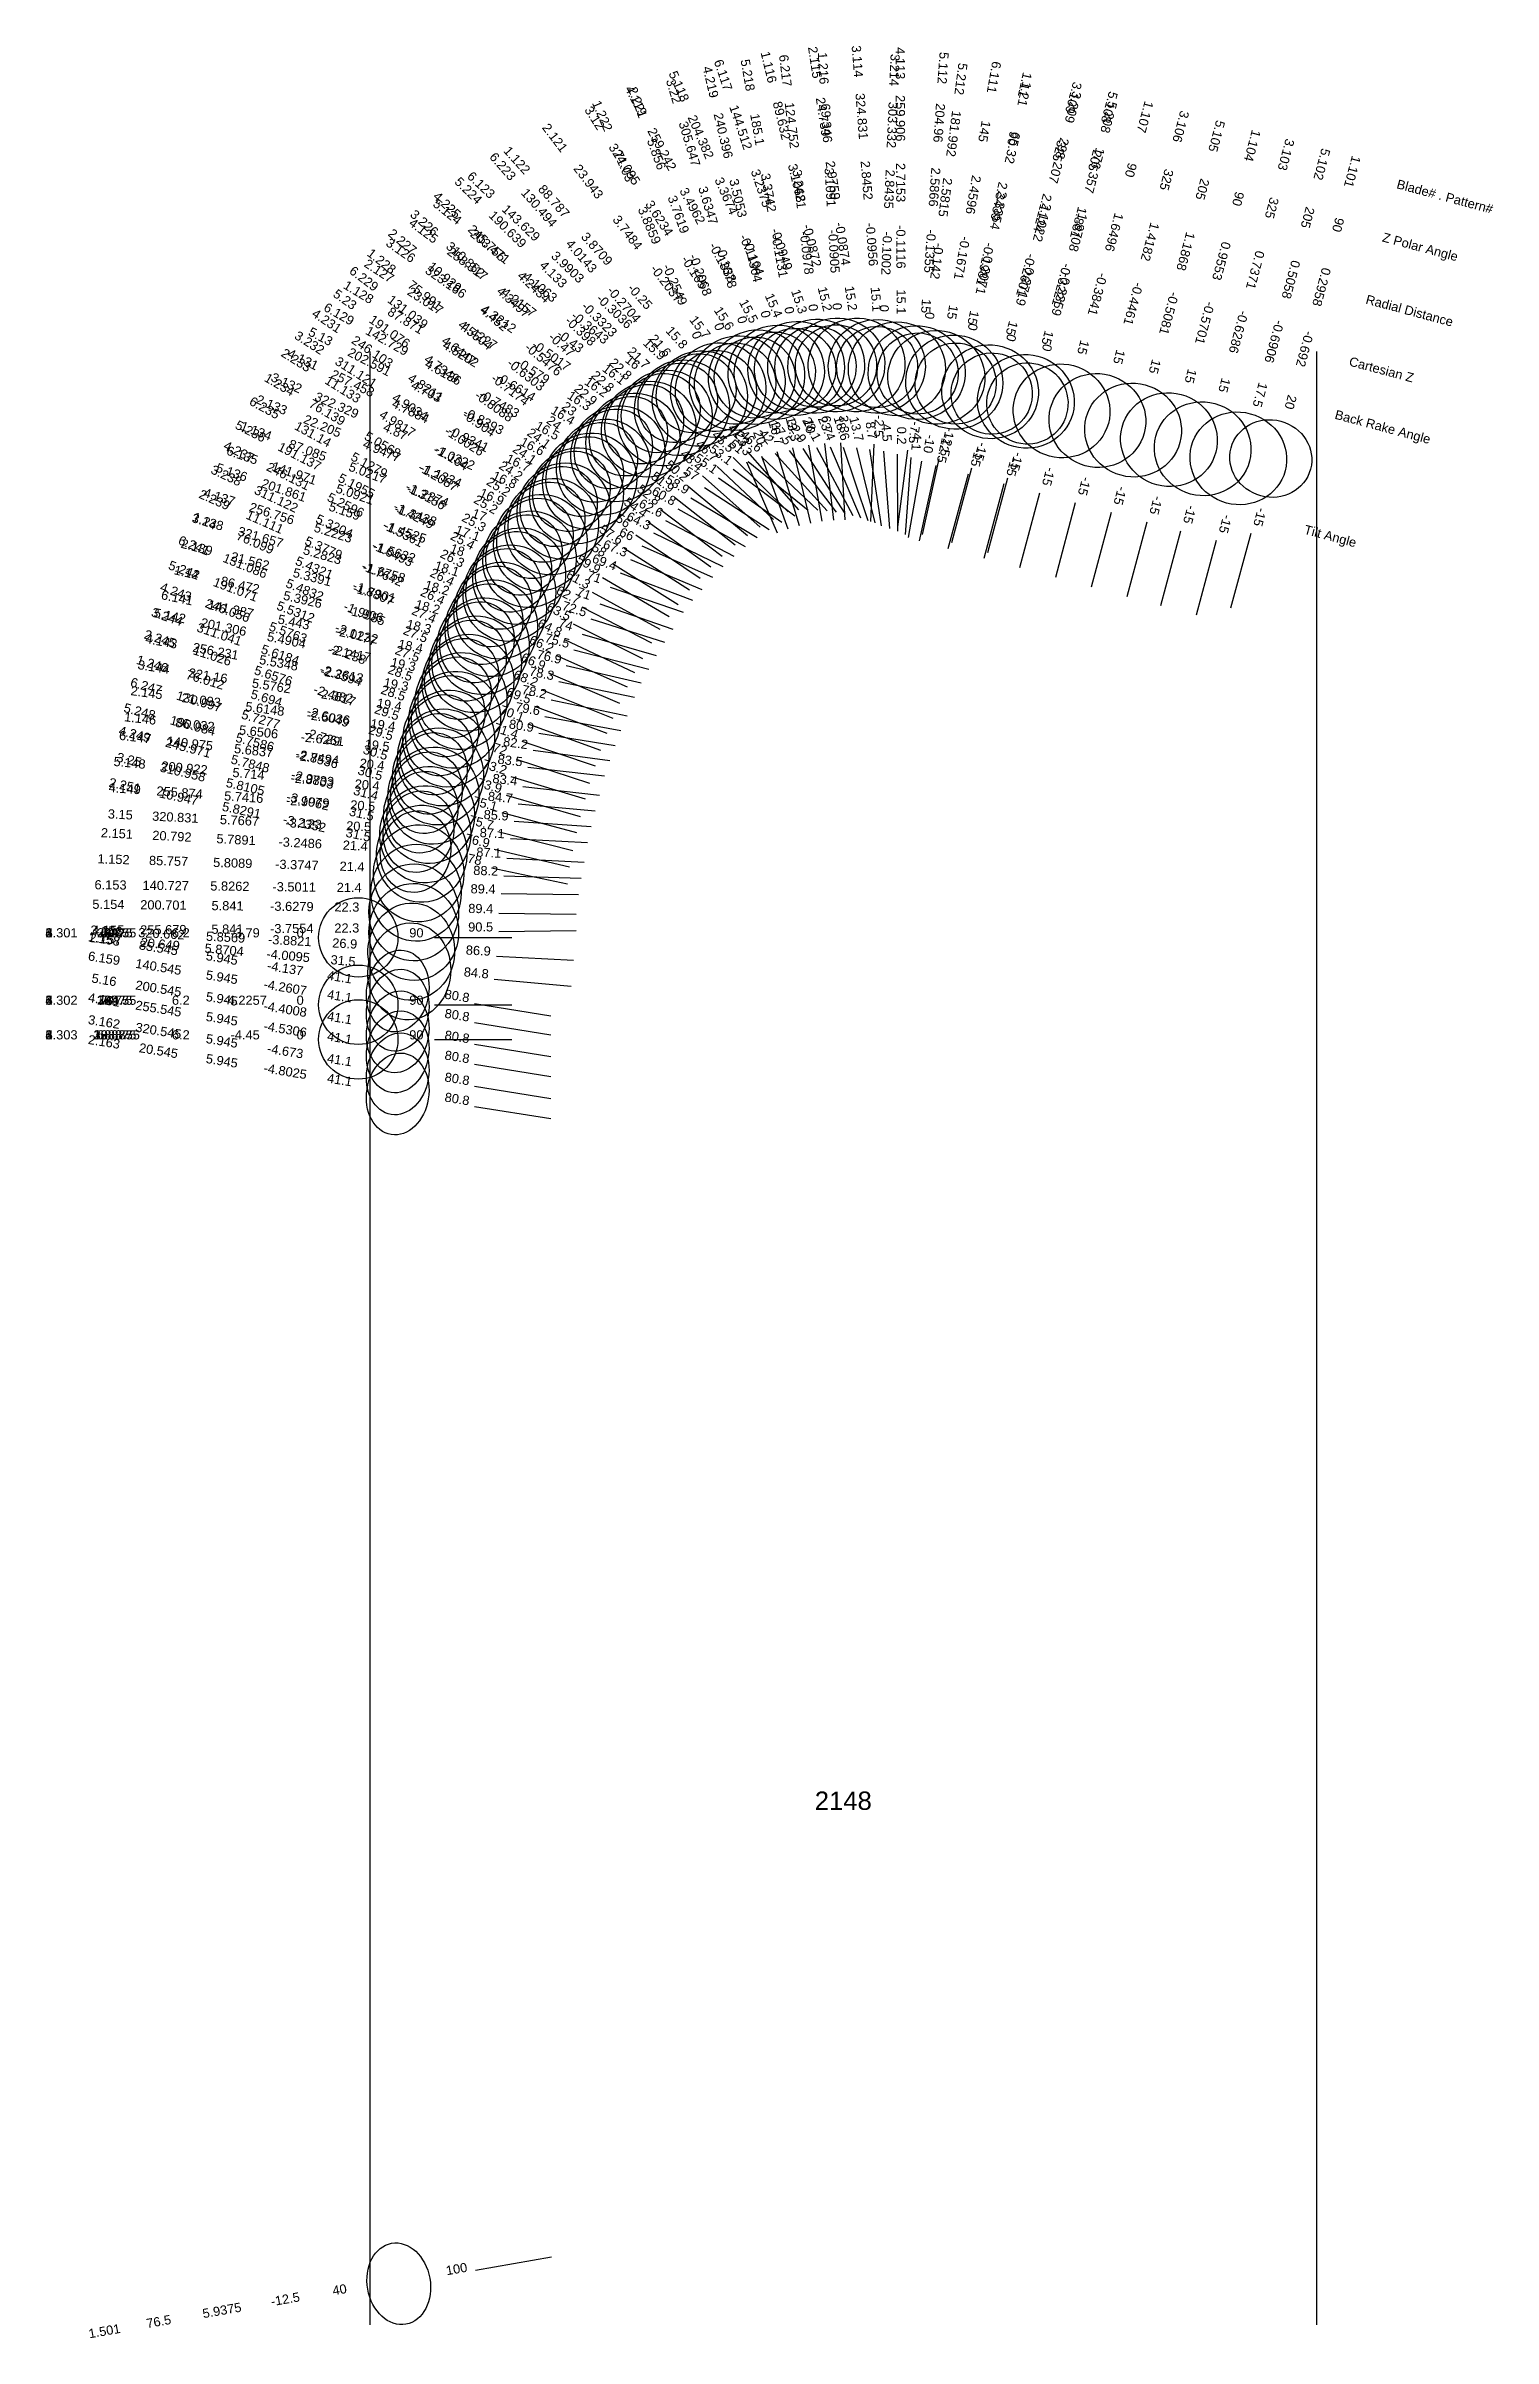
# Model space of a CAD drawing. Header units: inches. Extents: x 27.8 to 37.1, y 5.1 to 20.
import ezdxf
from ezdxf.enums import TextEntityAlignment as Align

# ---------------------------------------------------------------- set-up
doc = ezdxf.new("R2010")
doc.units = ezdxf.units.IN
doc.header["$MEASUREMENT"] = 0
for name, color, linetype, true_color in [('Blade_1', 30, 'Continuous', 0xff7f00), ('Blade_2', 7, 'Continuous', 0xcccc00), ('Blade_3', 7, 'Continuous', 0x00cc00), ('Blade_4', 7, 'Continuous', 0x00cccc), ('Blade_5', 7, 'Continuous', 0x0066cc), ('Blade_6', 190, 'Continuous', 0x7f00ff)]:
    doc.layers.add(name, color=color, linetype=linetype, true_color=true_color)
doc.styles.get("Standard").update_dxf_attribs({"font": 'arial.ttf'})

msp = doc.modelspace()

# ---------------------------------------------------------------- linework, layer by layer
for p, q in [((29.875, 18), (29.875, 5.234)), ((36, 18), (36, 5.234))]:
    msp.add_line(p, q)
at = {"layer": 'Blade_1'}
for p, q in [((32.92, 17.41), (32.949, 16.911)), ((33.023, 17.377), (33.141, 16.891)), ((32.312, 17.286), (32.51, 16.827)), ((32.498, 17.34), (32.833, 16.969)), ((33.537, 17.263), (33.429, 16.775)), ((33.556, 17.305), (33.448, 16.817)), ((31.846, 17.059), (32.239, 16.75)), ((31.952, 17.054), (32.38, 16.796)), ((34.208, 17.083), (34.078, 16.6)), ((34.902, 16.897), (34.773, 16.414)), ((35.574, 16.822), (35.444, 16.339)), ((31.379, 16.538), (31.811, 16.287)), ((31.494, 16.568), (31.962, 16.392)), ((31.031, 15.921), (31.491, 15.725)), ((31.145, 15.969), (31.631, 15.856)), ((30.897, 15.312), (31.394, 15.255)), ((30.788, 15.25), (31.267, 15.106)), ((30.742, 14.608), (31.242, 14.593)), ((30.294, 14.21), (30.794, 14.21)), ((30.294, 13.774), (30.794, 13.774)), ((30.552, 13.783), (31.046, 13.703)), ((30.294, 13.55), (30.794, 13.55)), ((30.558, 5.587), (31.051, 5.674))]:
    msp.add_line(p, q, dxfattribs=at)
for centre, major_axis, ratio in [((32.893, 17.913), (0.305, 0.074), 0.964854), ((32.891, 17.91), (0.262, 0.015), 1), ((33.656, 17.802), (0.307, -0.068), 0.965926), ((32.129, 17.75), (0.233, 0.21), 0.962235), ((32.114, 17.745), (0.241, 0.104), 1), ((33.665, 17.793), (0.256, -0.057), 1), ((34.35, 17.616), (0.303, -0.081), 0.965926), ((31.48, 17.339), (0.162, 0.269), 0.959163), ((31.45, 17.37), (0.164, 0.209), 0.920692), ((35.045, 17.43), (0.303, -0.081), 0.965926), ((35.704, 17.308), (0.257, -0.069), 0.939693), ((30.978, 16.763), (0.111, 0.294), 0.956332), ((30.943, 16.791), (0.134, 0.23), 0.904472), ((30.607, 16.094), (0.071, 0.306), 0.94939), ((30.568, 16.119), (0.105, 0.245), 0.887694), ((30.349, 15.374), (0.035, 0.312), 0.94277), ((30.306, 15.395), (0.077, 0.255), 0.870451), ((30.191, 14.625), (0.01, 0.314), 0.931042), ((29.8, 14.21), (0, 0.257), 1), ((30.055, 13.863), (0.042, 0.263), 0.753621), ((29.8, 13.774), (0, 0.257), 1), ((29.8, 13.55), (0, 0.257), 1), ((30.062, 5.5), (-0.046, 0.262), 0.766044)]:
    msp.add_ellipse(centre, major_axis=major_axis, ratio=ratio, dxfattribs=at)
at = {"layer": 'Blade_2'}
for p, q in [((32.587, 17.359), (32.891, 16.962)), ((33.107, 17.367), (33.183, 16.873)), ((32.409, 17.323), (32.58, 16.853)), ((31.935, 17.13), (32.318, 16.81)), ((32.04, 17.121), (32.459, 16.849)), ((31.445, 16.629), (31.869, 16.364)), ((31.561, 16.654), (32.023, 16.461)), ((31.083, 16.033), (31.54, 15.831)), ((31.195, 16.071), (31.679, 15.946)), ((30.821, 15.363), (31.297, 15.208)), ((30.932, 15.422), (31.427, 15.354)), ((30.762, 14.723), (31.261, 14.697)), ((30.663, 14.661), (31.153, 14.557)), ((30.294, 14.21), (30.794, 14.21)), ((30.679, 13.94), (31.177, 13.895)), ((30.294, 13.774), (30.794, 13.774)), ((30.294, 13.55), (30.794, 13.55)), ((30.552, 13.117), (31.046, 13.038))]:
    msp.add_line(p, q, dxfattribs=at)
for centre, major_axis, ratio in [((32.252, 17.796), (0.249, 0.191), 0.962733), ((33.024, 17.913), (0.31, 0.047), 0.96517), ((32.238, 17.793), (0.247, 0.09), 1), ((31.577, 17.421), (0.171, 0.263), 0.959669), ((31.548, 17.452), (0.17, 0.204), 0.921178), ((31.052, 16.867), (0.121, 0.29), 0.956773), ((31.018, 16.896), (0.141, 0.226), 0.904889), ((30.661, 16.21), (0.079, 0.304), 0.949737), ((30.622, 16.236), (0.107, 0.243), 0.895442), ((30.385, 15.496), (0.042, 0.311), 0.943013), ((30.342, 15.518), (0.082, 0.253), 0.870675), ((30.211, 14.751), (0.016, 0.314), 0.931183), ((30.171, 14.765), (0.055, 0.26), 0.852895), ((29.8, 14.21), (0, 0.257), 1), ((30.13, 13.99), (0.029, 0.313), 0.852371), ((29.8, 13.774), (0, 0.257), 1), ((29.8, 13.55), (0, 0.257), 1), ((30.055, 13.197), (0.042, 0.263), 0.753621)]:
    msp.add_ellipse(centre, major_axis=major_axis, ratio=ratio, dxfattribs=at)
at = {"layer": 'Blade_3'}
for p, q in [((32.509, 17.353), (32.652, 16.874)), ((32.676, 17.372), (32.947, 16.952)), ((33.135, 17.4), (33.113, 16.901)), ((33.198, 17.355), (33.237, 16.856)), ((33.745, 17.207), (33.615, 16.724)), ((33.768, 17.245), (33.639, 16.762)), ((32.027, 17.196), (32.401, 16.864)), ((32.131, 17.183), (32.541, 16.896)), ((34.439, 17.021), (34.31, 16.538)), ((35.12, 16.839), (34.991, 16.356)), ((31.521, 16.727), (31.943, 16.459)), ((31.634, 16.744), (32.091, 16.541)), ((31.248, 16.172), (31.728, 16.034)), ((31.135, 16.137), (31.588, 15.924)), ((30.859, 15.48), (31.333, 15.32)), ((30.968, 15.531), (31.462, 15.452)), ((30.784, 14.849), (31.283, 14.824)), ((30.68, 14.78), (31.167, 14.666)), ((30.294, 14.21), (30.794, 14.21)), ((30.694, 14.088), (31.193, 14.062)), ((30.294, 13.774), (30.794, 13.774)), ((30.294, 13.55), (30.794, 13.55)), ((30.552, 13.247), (31.046, 13.167))]:
    msp.add_line(p, q, dxfattribs=at)
for centre, major_axis, ratio in [((32.377, 17.835), (0.264, 0.17), 0.963213), ((32.365, 17.832), (0.251, 0.075), 1), ((33.155, 17.904), (0.313, 0.025), 0.965439), ((33.157, 17.9), (0.262, -0.011), 1), ((33.888, 17.74), (0.303, -0.081), 0.965926), ((33.898, 17.728), (0.254, -0.068), 1), ((31.679, 17.498), (0.18, 0.257), 0.960177), ((31.65, 17.53), (0.177, 0.199), 0.921666), ((34.582, 17.554), (0.303, -0.081), 0.965926), ((35.263, 17.371), (0.303, -0.081), 0.965926), ((31.13, 16.968), (0.127, 0.287), 0.957228), ((31.097, 16.997), (0.143, 0.224), 0.912216), ((30.718, 16.324), (0.087, 0.302), 0.950102), ((30.68, 16.351), (0.113, 0.241), 0.895786), ((30.424, 15.618), (0.05, 0.31), 0.943275), ((30.382, 15.641), (0.085, 0.252), 0.878866), ((30.233, 14.877), (0.016, 0.314), 0.936792), ((30.19, 14.894), (0.06, 0.259), 0.853036), ((29.8, 14.21), (0, 0.257), 1), ((30.143, 14.118), (0.017, 0.314), 0.892065), ((29.8, 13.774), (0, 0.257), 1), ((29.8, 13.55), (0, 0.257), 1), ((30.055, 13.327), (0.042, 0.263), 0.753621)]:
    msp.add_ellipse(centre, major_axis=major_axis, ratio=ratio, dxfattribs=at)
at = {"layer": 'Blade_4'}
for p, q in [((32.61, 17.377), (32.725, 16.89)), ((32.764, 17.38), (33, 16.939)), ((32.123, 17.256), (32.486, 16.913)), ((32.225, 17.239), (32.625, 16.938)), ((33.287, 17.337), (33.289, 16.837)), ((31.596, 16.814), (32.011, 16.535)), ((31.709, 16.827), (32.159, 16.61)), ((31.191, 16.239), (31.638, 16.015)), ((31.304, 16.271), (31.781, 16.121)), ((30.897, 15.591), (31.367, 15.421)), ((31.008, 15.639), (31.499, 15.549)), ((30.703, 14.895), (31.188, 14.772)), ((30.808, 14.963), (31.307, 14.927)), ((30.71, 14.249), (31.21, 14.254)), ((30.294, 14.21), (30.794, 14.21)), ((30.294, 13.774), (30.794, 13.774)), ((30.294, 13.55), (30.794, 13.55)), ((30.552, 13.389), (31.046, 13.31))]:
    msp.add_line(p, q, dxfattribs=at)
for centre, major_axis, ratio in [((32.504, 17.866), (0.277, 0.148), 0.963669), ((32.495, 17.864), (0.255, 0.061), 1), ((33.285, 17.888), (0.314, 0.001), 0.965654), ((31.784, 17.57), (0.189, 0.251), 0.960691), ((31.757, 17.602), (0.183, 0.193), 0.922159), ((31.212, 17.066), (0.136, 0.283), 0.957695), ((31.179, 17.096), (0.149, 0.221), 0.912661), ((30.778, 16.437), (0.094, 0.299), 0.950481), ((30.74, 16.464), (0.119, 0.238), 0.896144), ((30.465, 15.739), (0.057, 0.309), 0.943556), ((30.424, 15.762), (0.09, 0.25), 0.879128), ((30.258, 15.002), (0.022, 0.313), 0.936969), ((30.215, 15.02), (0.066, 0.258), 0.853197), ((30.159, 14.245), (-0.003, 0.314), 0.924995), ((29.8, 14.21), (0, 0.257), 1), ((29.8, 13.774), (0, 0.257), 1), ((29.8, 13.55), (0, 0.257), 1), ((30.055, 13.469), (0.042, 0.263), 0.753621)]:
    msp.add_ellipse(centre, major_axis=major_axis, ratio=ratio, dxfattribs=at)
at = {"layer": 'Blade_5'}
for p, q in [((32.713, 17.395), (32.799, 16.902)), ((32.852, 17.383), (33.05, 16.924)), ((33.353, 17.362), (33.288, 16.867)), ((32.226, 17.315), (32.582, 16.964)), ((32.322, 17.288), (32.711, 16.974)), ((33.374, 17.314), (33.338, 16.816)), ((33.976, 17.145), (33.847, 16.662)), ((34, 17.181), (33.87, 16.698)), ((31.787, 16.907), (32.23, 16.676)), ((34.67, 16.959), (34.541, 16.476)), ((31.675, 16.898), (32.081, 16.607)), ((35.351, 16.777), (35.222, 16.294)), ((31.252, 16.345), (31.697, 16.116)), ((31.362, 16.368), (31.835, 16.205)), ((31.049, 15.746), (31.539, 15.644)), ((30.94, 15.706), (31.409, 15.531)), ((30.728, 15.017), (31.211, 14.888)), ((30.835, 15.075), (31.333, 15.029)), ((30.71, 14.366), (31.21, 14.361)), ((30.294, 14.21), (30.794, 14.21)), ((30.294, 13.774), (30.794, 13.774)), ((30.294, 13.55), (30.794, 13.55)), ((30.552, 13.519), (31.046, 13.439))]:
    msp.add_line(p, q, dxfattribs=at)
for centre, major_axis, ratio in [((32.633, 17.89), (0.288, 0.125), 0.964098), ((32.626, 17.887), (0.259, 0.046), 1), ((33.413, 17.864), (0.313, -0.022), 0.965811), ((33.419, 17.858), (0.26, -0.034), 1), ((31.894, 17.636), (0.198, 0.244), 0.961203), ((31.867, 17.668), (0.187, 0.19), 0.929016), ((34.119, 17.678), (0.303, -0.081), 0.965926), ((34.129, 17.664), (0.254, -0.068), 1), ((34.813, 17.492), (0.303, -0.081), 0.965926), ((31.297, 17.161), (0.145, 0.279), 0.958176), ((35.494, 17.309), (0.303, -0.081), 0.953717), ((31.265, 17.191), (0.155, 0.216), 0.913119), ((30.841, 16.547), (0.102, 0.297), 0.950878), ((30.804, 16.575), (0.122, 0.236), 0.903678), ((30.51, 15.858), (0.064, 0.307), 0.943851), ((30.469, 15.882), (0.093, 0.249), 0.887089), ((30.286, 15.127), (0.029, 0.313), 0.937159), ((30.241, 15.146), (0.069, 0.257), 0.861839), ((30.159, 14.372), (0.003, 0.314), 0.925081), ((29.8, 14.21), (0, 0.257), 1), ((29.8, 13.774), (0, 0.257), 1), ((29.8, 13.55), (0, 0.257), 1), ((30.055, 13.599), (0.042, 0.263), 0.753621)]:
    msp.add_ellipse(centre, major_axis=major_axis, ratio=ratio, dxfattribs=at)
at = {"layer": 'Blade_6'}
for p, q in [((32.318, 17.351), (32.648, 16.976)), ((32.816, 17.406), (32.874, 16.909)), ((32.938, 17.382), (33.097, 16.908)), ((32.41, 17.317), (32.773, 16.973)), ((33.445, 17.29), (33.358, 16.797)), ((31.756, 16.978), (32.155, 16.676)), ((31.868, 16.982), (32.304, 16.738)), ((31.429, 16.476), (31.902, 16.313)), ((31.314, 16.443), (31.752, 16.203)), ((30.984, 15.814), (31.448, 15.629)), ((31.097, 15.865), (31.587, 15.764)), ((30.756, 15.131), (31.236, 14.992)), ((30.864, 15.187), (31.361, 15.13)), ((30.725, 14.493), (31.225, 14.488)), ((30.294, 14.21), (30.794, 14.21)), ((30.294, 13.774), (30.794, 13.774)), ((30.552, 13.659), (31.046, 13.579)), ((30.294, 13.55), (30.794, 13.55))]:
    msp.add_line(p, q, dxfattribs=at)
for centre, major_axis, ratio in [((32.762, 17.905), (0.298, 0.1), 0.964495), ((32.758, 17.902), (0.261, 0.03), 1), ((33.54, 17.833), (0.309, -0.055), 0.965926), ((32.01, 17.696), (0.216, 0.228), 0.961723), ((31.986, 17.73), (0.2, 0.176), 0.929518), ((31.386, 17.252), (0.153, 0.274), 0.958664), ((31.355, 17.283), (0.161, 0.212), 0.913585), ((30.908, 16.656), (0.102, 0.297), 0.955903), ((30.872, 16.684), (0.128, 0.233), 0.904066), ((30.557, 15.977), (0.064, 0.307), 0.949059), ((30.517, 16.001), (0.099, 0.247), 0.887385), ((30.316, 15.251), (0.036, 0.312), 0.93737), ((30.272, 15.271), (0.074, 0.256), 0.862033), ((30.174, 14.499), (0.003, 0.314), 0.930921), ((29.8, 14.21), (0, 0.257), 1), ((29.8, 13.774), (0, 0.257), 1), ((30.055, 13.739), (0.042, 0.263), 0.753621), ((29.8, 13.55), (0, 0.257), 1)]:
    msp.add_ellipse(centre, major_axis=major_axis, ratio=ratio, dxfattribs=at)

# ---------------------------------------------------------------- texts
for s, height, p in [('Blade# . Pattern#', 0.05937, (36.521, 19.086)), ('Z Polar Angle', 0.05937, (36.428, 18.742)), ('Radial Distance', 0.05937, (36.321, 18.34)), ('Cartesian Z', 0.05937, (36.213, 17.939)), ('Back Rake Angle', 0.05937, (36.121, 17.595)), ('Tilt Angle', 0.0594, (35.922, 16.851))]:
    msp.add_text(s, height=height, rotation=345).set_placement(p, align=Align.MIDDLE_LEFT)
msp.add_text('2148', height=0.1187).set_placement((32.938, 8.625), align=Align.MIDDLE_CENTER)
at = {"layer": 'Blade_1'}
for s, rotation, p in [('1.116', 283.6564, (32.427, 19.833)), ('1.216', 273.33, (32.779, 19.831)), ('1.21', 257.5, (34.081, 19.672)), ('1.11', 257.5, (34.084, 19.732)), ('1.222', 293.33, (31.352, 19.513)), ('89.632', 283.6564, (32.511, 19.487)), ('69.346', 273.33, (32.8, 19.476)), ('1.107', 255, (34.862, 19.525)), ('1.104', 255, (35.556, 19.339)), ('1.122', 312.0417, (30.805, 19.218)), ('71.03', 293.33, (31.493, 19.186)), ('65.32', 257.5, (34.004, 19.324)), ('90', 257.5, (34.007, 19.384)), ('3.1068', 283.6564, (32.609, 19.083)), ('3.1091', 273.33, (32.824, 19.061)), ('90', 255, (34.77, 19.181)), ('1.101', 255, (36.203, 19.171)), ('88.787', 312.0417, (31.044, 18.953)), ('2.3354', 257.5, (33.914, 18.919)), ('2.3439', 257.5, (33.917, 18.978)), ('90', 255, (35.464, 18.995)), ('3.8859', 293.33, (31.657, 18.804)), ('1.6496', 255, (34.662, 18.779)), ('90', 255, (36.111, 18.827)), ('3.8709', 312.0417, (31.322, 18.645)), ('-0.0872', 283.6564, (32.707, 18.679)), ('-0.0905', 273.33, (32.848, 18.646)), ('-0.1981', 257.5, (33.827, 18.572)), ('0.9553', 255, (35.356, 18.593)), ('1.228', 321.8577, (29.933, 18.561)), ('-0.2549', 293.33, (31.822, 18.422)), ('-0.2071', 257.5, (33.824, 18.513)), ('0.2958', 255, (36.004, 18.425)), ('1.128', 328.9247, (29.787, 18.359)), ('75.991', 321.8577, (30.213, 18.341)), ('-0.25', 312.0417, (31.601, 18.336)), ('15.2', 283.6564, (32.791, 18.333)), ('-0.3841', 255, (34.555, 18.378)), ('87.871', 328.9247, (30.092, 18.175)), ('0', 273.33, (32.869, 18.29)), ('15', 257.5, (33.75, 18.224)), ('-0.5701', 255, (35.249, 18.192)), ('4.5504', 321.8577, (30.54, 18.084)), ('15.8', 312.0417, (31.839, 18.071)), ('0', 293.33, (31.963, 18.095)), ('0', 257.5, (33.747, 18.165)), ('-0.692', 255, (35.896, 18.024)), ('4.5202', 328.9247, (30.448, 17.96)), ('15', 255, (34.462, 18.034)), ('1.234', 329.8552, (29.276, 17.76)), ('-0.6614', 328.9247, (30.804, 17.746)), ('-0.6303', 321.8577, (30.867, 17.827)), ('15', 255, (35.157, 17.848)), ('76.139', 329.8552, (29.584, 17.581)), ('23', 321.8577, (31.147, 17.607)), ('20', 255, (35.804, 17.68)), ('1.134', 339.3613, (29.129, 17.459)), ('16.4', 328.9247, (31.109, 17.562)), ('3.3', 273.33, (32.913, 17.529)), ('13.7', 283.6564, (32.995, 17.492)), ('-12.5', 257.5, (33.582, 17.421)), ('87.085', 339.3613, (29.462, 17.334)), ('5.0568', 329.8552, (29.943, 17.372)), ('23.3', 293.33, (32.265, 17.395)), ('42', 312.0417, (32.419, 17.429)), ('-12.5', 257.5, (33.562, 17.379)), ('5.0217', 339.3613, (29.851, 17.187)), ('-1.2087', 329.8552, (30.302, 17.163)), ('51.9', 321.8577, (31.752, 17.132)), ('58.9', 328.9247, (31.85, 17.115)), ('-15', 255, (34.238, 17.198)), ('-1.2374', 339.3613, (30.24, 17.041)), ('25.2', 329.8552, (30.611, 16.985)), ('-15', 255, (34.933, 17.012)), ('1.24', 336.8638, (28.795, 16.877)), ('17', 339.3613, (30.573, 16.915)), ('-15', 255, (35.605, 16.936)), ('76.099', 336.8638, (29.122, 16.737)), ('1.14', 346.8913, (28.682, 16.542)), ('5.4321', 336.8638, (29.504, 16.574)), ('59.9', 329.8552, (31.276, 16.598)), ('69.4', 339.3613, (31.383, 16.61)), ('86.472', 346.8913, (29.029, 16.461)), ('-1.8807', 336.8638, (29.886, 16.41)), ('5.3926', 346.8913, (29.434, 16.367)), ('-1.906', 346.8913, (29.839, 16.273)), ('27.4', 336.8638, (30.214, 16.271)), ('18.3', 346.8913, (30.186, 16.192)), ('1.246', 343.2415, (28.459, 15.951)), ('66.9', 336.8638, (30.922, 15.968)), ('76.9', 346.8913, (31.029, 15.996)), ('76.012', 343.2415, (28.801, 15.848)), ('5.694', 343.2415, (29.198, 15.729)), ('1.146', 353.5137, (28.386, 15.597)), ('86.032', 353.5137, (28.74, 15.557)), ('5.6506', 353.5137, (29.152, 15.51)), ('-2.6049', 343.2415, (29.596, 15.609)), ('29.5', 343.2415, (29.938, 15.506)), ('-2.6261', 353.5137, (29.565, 15.463)), ('19.5', 353.5137, (29.919, 15.423)), ('73.2', 343.2415, (30.674, 15.284)), ('83.5', 353.5137, (30.779, 15.325)), ('1.152', 358.2353, (28.216, 14.686)), ('85.757', 358.2353, (28.572, 14.675)), ('5.8089', 358.2353, (28.987, 14.662)), ('-3.3747', 358.2353, (29.402, 14.65)), ('21.4', 358.2353, (29.759, 14.639)), ('88.2', 358.2353, (30.624, 14.612)), ('1.301', 360, (27.88, 14.21)), ('1.158', 350.8359, (28.151, 14.17)), ('69.75', 360, (28.237, 14.21)), ('6.2', 360, (28.652, 14.21)), ('-3.79', 360, (29.068, 14.21)), ('0', 360, (29.424, 14.21)), ('90', 360, (30.176, 14.21)), ('85.545', 350.8359, (28.503, 14.113)), ('5.945', 350.8359, (28.913, 14.047)), ('-4.137', 350.8359, (29.323, 13.981)), ('41.1', 350.8359, (29.675, 13.924)), ('1.302', 360, (27.88, 13.774)), ('74.75', 360, (28.237, 13.774)), ('6.2', 360, (28.652, 13.774)), ('-4.2257', 360, (29.068, 13.774)), ('0', 360, (29.424, 13.774)), ('90', 360, (30.176, 13.774)), ('80.8', 350.8359, (30.435, 13.802)), ('1.303', 360, (27.88, 13.55)), ('68.875', 360, (28.237, 13.55)), ('6.2', 360, (28.652, 13.55)), ('-4.45', 360, (29.068, 13.55)), ('0', 360, (29.424, 13.55)), ('90', 360, (30.176, 13.55)), ('100', 10, (30.441, 5.567)), ('40', 10, (29.684, 5.433)), ('5.9375', 10, (28.923, 5.299)), ('-12.5', 10, (29.333, 5.371)), ('1.501', 10, (28.163, 5.165)), ('76.5', 10, (28.514, 5.227))]:
    msp.add_text(s, height=0.0594, rotation=rotation, dxfattribs=at).set_placement(p, align=Align.CENTER)
at = {"layer": 'Blade_2'}
for s, rotation, p in [('2.115', 278.6962, (32.725, 19.866)), ('2.221', 290, (31.58, 19.602)), ('24.739', 278.6962, (32.779, 19.514)), ('2.121', 307.4812, (31.049, 19.365)), ('5.856', 290, (31.702, 19.267)), ('23.943', 307.4812, (31.266, 19.082)), ('2.9759', 278.6962, (32.842, 19.103)), ('3.7619', 290, (31.844, 18.877)), ('3.7484', 307.4812, (31.519, 18.752)), ('2.227', 320.1589, (30.067, 18.688)), ('-0.0874', 278.6962, (32.905, 18.693)), ('2.127', 327.0216, (29.919, 18.497)), ('10.929', 320.1589, (30.341, 18.46)), ('-0.2037', 307.4812, (31.771, 18.422)), ('-0.2068', 290, (31.986, 18.486)), ('23.017', 327.0216, (30.218, 18.303)), ('15.2', 278.6962, (32.959, 18.34)), ('4.452', 320.1589, (30.66, 18.193)), ('4.4227', 327.0216, (30.567, 18.077)), ('15.7', 307.4812, (31.988, 18.14)), ('0', 290, (32.108, 18.151)), ('2.233', 327.974, (29.383, 17.919)), ('-0.5476', 320.1589, (30.979, 17.927)), ('11.133', 327.974, (29.685, 17.73)), ('-0.579', 327.0216, (30.915, 17.85)), ('2.133', 337.3289, (29.229, 17.628)), ('16.3', 327.0216, (31.214, 17.657)), ('22.9', 320.1589, (31.253, 17.699)), ('22.205', 337.3289, (29.557, 17.491)), ('4.9817', 327.974, (30.038, 17.509)), ('37.5', 307.4812, (32.515, 17.453)), ('8.7', 278.6962, (33.09, 17.485)), ('4.9477', 337.3289, (29.941, 17.331)), ('-1.104', 327.974, (30.39, 17.289)), ('20', 290, (32.369, 17.435)), ('-1.1334', 337.3289, (30.324, 17.171)), ('50.2', 320.1589, (31.843, 17.206)), ('57', 327.0216, (31.94, 17.185)), ('2.239', 336.201, (28.858, 17.014)), ('16.9', 337.3289, (30.653, 17.033)), ('25.2', 327.974, (30.692, 17.1)), ('11.111', 336.201, (29.184, 16.87)), ('2.139', 345.4585, (28.748, 16.706)), ('5.3779', 336.201, (29.564, 16.703)), ('58', 327.974, (31.344, 16.692)), ('67.3', 337.3289, (31.452, 16.7)), ('21.562', 345.4585, (29.093, 16.617)), ('-1.7642', 336.201, (29.944, 16.535)), ('5.3391', 345.4585, (29.495, 16.512)), ('-1.7901', 345.4585, (29.897, 16.408)), ('26.4', 336.201, (30.27, 16.391)), ('18.2', 345.4585, (30.242, 16.319)), ('2.245', 342.0128, (28.508, 16.114)), ('75.5', 345.4585, (31.08, 16.101)), ('11.026', 342.0128, (28.847, 16.004)), ('66.2', 336.201, (30.974, 16.081)), ('5.6576', 342.0128, (29.242, 15.875)), ('2.145', 352.2244, (28.427, 15.764)), ('21.093', 352.2244, (28.78, 15.716)), ('5.6148', 352.2244, (29.192, 15.659)), ('-2.4817', 342.0128, (29.638, 15.747)), ('-2.5036', 352.2244, (29.603, 15.603)), ('19.4', 352.2244, (29.956, 15.555)), ('29.5', 342.0128, (29.976, 15.637)), ('72', 342.0128, (30.708, 15.4)), ('82.2', 352.2244, (30.814, 15.438)), ('2.251', 348.047, (28.284, 15.164)), ('10.947', 348.047, (28.633, 15.09)), ('5.8291', 348.047, (29.039, 15.004)), ('-3.2352', 348.047, (29.446, 14.918)), ('2.151', 357.0554, (28.237, 14.853)), ('20.792', 357.0554, (28.593, 14.835)), ('5.7891', 357.0554, (29.008, 14.813)), ('-3.2486', 357.0554, (29.423, 14.792)), ('21.4', 357.0554, (29.779, 14.774)), ('31.5', 348.047, (29.794, 14.845)), ('78', 348.047, (30.547, 14.685)), ('87.1', 357.0554, (30.643, 14.729)), ('2.301', 360, (27.88, 14.21)), ('2.157', 354.7697, (28.161, 14.171)), ('4.75', 360, (28.237, 14.21)), ('6.2', 360, (28.652, 14.21)), ('-3.79', 360, (29.068, 14.21)), ('0', 360, (29.424, 14.21)), ('90', 360, (30.176, 14.21)), ('20.649', 354.7697, (28.516, 14.138)), ('5.8704', 354.7697, (28.93, 14.1)), ('-4.0095', 354.7697, (29.344, 14.062)), ('31.5', 354.7697, (29.699, 14.03)), ('84.8', 354.7697, (30.561, 13.951)), ('2.302', 360, (27.88, 13.774)), ('9.75', 360, (28.237, 13.774)), ('6.2', 360, (28.652, 13.774)), ('-4.2257', 360, (29.068, 13.774)), ('0', 360, (29.424, 13.774)), ('90', 360, (30.176, 13.774)), ('2.303', 360, (27.88, 13.55)), ('2.163', 350.8359, (28.151, 13.505)), ('3.875', 360, (28.237, 13.55)), ('20.545', 350.8359, (28.503, 13.448)), ('6.2', 360, (28.652, 13.55)), ('-4.45', 360, (29.068, 13.55)), ('0', 360, (29.424, 13.55)), ('90', 360, (30.176, 13.55)), ('5.945', 350.8359, (28.913, 13.382)), ('-4.8025', 350.8359, (29.323, 13.315)), ('41.1', 350.8359, (29.675, 13.259)), ('80.8', 350.8359, (30.435, 13.136))]:
    msp.add_text(s, height=0.0594, rotation=rotation, dxfattribs=at).set_placement(p, align=Align.CENTER)
at = {"layer": 'Blade_3'}
for s, rotation, p in [('3.114', 274.4993, (33, 19.875)), ('3.214', 267.5, (33.24, 19.823)), ('3.22', 286.67, (31.813, 19.676)), ('3.109', 255, (34.399, 19.649)), ('3.12', 302.8514, (31.304, 19.495)), ('324.831', 274.4993, (33.028, 19.52)), ('303.332', 267.5, (33.225, 19.467)), ('3.209', 255, (34.396, 19.588)), ('305.647', 286.67, (31.915, 19.335)), ('3.106', 255, (35.093, 19.463)), ('324.095', 302.8514, (31.498, 19.196)), ('298.207', 255, (34.304, 19.243)), ('325', 255, (34.307, 19.305)), ('3.103', 255, (35.774, 19.281)), ('2.8452', 274.4993, (33.06, 19.105)), ('2.8435', 267.5, (33.207, 19.052)), ('325', 255, (35.001, 19.119)), ('3.6347', 286.67, (32.035, 18.937)), ('2.1124', 255, (34.199, 18.903)), ('325', 255, (35.682, 18.936)), ('3.226', 318.4265, (30.208, 18.81)), ('3.6234', 302.8514, (31.723, 18.847)), ('2.1022', 255, (34.196, 18.842)), ('1.4182', 255, (34.894, 18.717)), ('3.126', 325.0686, (30.058, 18.63)), ('310.852', 318.4265, (30.474, 18.573)), ('-0.0956', 274.4993, (33.093, 18.691)), ('-0.1002', 267.5, (33.189, 18.637)), ('323.166', 325.0686, (30.35, 18.426)), ('-0.165', 302.8514, (31.949, 18.498)), ('-0.1678', 286.67, (32.154, 18.539)), ('-0.2719', 255, (34.089, 18.441)), ('-0.2601', 255, (34.092, 18.502)), ('0.7371', 255, (35.575, 18.535)), ('4.3497', 318.4265, (30.785, 18.298)), ('15.1', 274.4993, (33.121, 18.336)), ('-0.4461', 255, (34.786, 18.316)), ('4.3212', 325.0686, (30.691, 18.188)), ('15.6', 302.8514, (32.142, 18.199)), ('0', 267.5, (33.173, 18.281)), ('-0.6286', 255, (35.467, 18.134)), ('3.232', 327.5556, (29.469, 18.032)), ('-0.47', 318.4265, (31.096, 18.022)), ('0', 286.67, (32.256, 18.197)), ('15', 255, (34, 18.158)), ('0', 255, (33.996, 18.096)), ('311.121', 327.5556, (29.77, 17.841)), ('-0.5017', 325.0686, (31.032, 17.95)), ('15', 255, (34.694, 17.972)), ('3.132', 336.0468, (29.324, 17.77)), ('16.2', 325.0686, (31.324, 17.746)), ('22.8', 318.4265, (31.362, 17.785)), ('15', 255, (35.375, 17.789)), ('322.329', 336.0468, (29.649, 17.626)), ('4.9034', 327.5556, (30.12, 17.618)), ('4.87', 336.0468, (30.029, 17.457)), ('16.7', 286.67, (32.475, 17.467)), ('32.9', 302.8514, (32.611, 17.471)), ('-2.5', 267.5, (33.14, 17.519)), ('4.5', 274.4993, (33.189, 17.473)), ('-1.0322', 336.0468, (30.409, 17.288)), ('-1.0026', 327.5556, (30.471, 17.395)), ('48.4', 318.4265, (31.938, 17.275)), ('-15', 255, (33.776, 17.322)), ('-15', 255, (33.799, 17.36)), ('3.238', 334.8377, (28.934, 17.171)), ('16.8', 336.0468, (30.735, 17.143)), ('24.2', 327.5556, (30.772, 17.204)), ('55.1', 325.0686, (32.034, 17.251)), ('311.122', 334.8377, (29.257, 17.019)), ('-15', 255, (34.47, 17.136)), ('3.138', 343.9976, (28.818, 16.869)), ('5.3204', 334.8377, (29.633, 16.843)), ('-15', 255, (35.151, 16.953)), ('321.657', 343.9976, (29.16, 16.771)), ('-1.6493', 334.8377, (30.009, 16.666)), ('57.6', 327.5556, (31.421, 16.791)), ('66', 336.0468, (31.525, 16.792)), ('5.2823', 343.9976, (29.56, 16.656)), ('-1.6758', 343.9976, (29.959, 16.542)), ('18.2', 343.9976, (30.302, 16.443)), ('26.4', 334.8377, (30.331, 16.514)), ('3.244', 341.3823, (28.554, 16.256)), ('311.041', 341.3823, (28.892, 16.143)), ('64.8', 334.8377, (31.028, 16.187)), ('74', 343.9976, (31.134, 16.205)), ('5.6184', 341.3823, (29.286, 16.01)), ('3.144', 350.913, (28.472, 15.93)), ('321.16', 350.913, (28.824, 15.874)), ('5.5762', 350.913, (29.234, 15.808)), ('-2.3594', 341.3823, (29.679, 15.877)), ('-2.382', 350.913, (29.645, 15.743)), ('19.4', 350.913, (29.996, 15.686)), ('28.5', 341.3823, (30.017, 15.763)), ('71.4', 341.3823, (30.746, 15.518)), ('80.9', 350.913, (30.851, 15.55)), ('3.25', 346.8879, (28.311, 15.331)), ('310.958', 346.8879, (28.658, 15.25)), ('5.8105', 346.8879, (29.063, 15.156)), ('-3.1062', 346.8879, (29.468, 15.062)), ('3.15', 357.128, (28.259, 14.976)), ('320.831', 357.128, (28.615, 14.958)), ('5.7667', 357.128, (29.03, 14.937)), ('-3.123', 357.128, (29.445, 14.917)), ('31.5', 346.8879, (29.815, 14.981)), ('20.5', 357.128, (29.801, 14.899)), ('76.9', 346.8879, (30.564, 14.807)), ('87.1', 357.128, (30.665, 14.855)), ('3.301', 360, (27.88, 14.21)), ('3.156', 356.9417, (28.169, 14.223)), ('304.75', 360, (28.237, 14.21)), ('320.662', 356.9417, (28.525, 14.204)), ('6.2', 360, (28.652, 14.21)), ('5.8569', 356.9417, (28.94, 14.182)), ('-3.79', 360, (29.068, 14.21)), ('0', 360, (29.424, 14.21)), ('90', 360, (30.176, 14.21)), ('-3.8821', 356.9417, (29.355, 14.16)), ('26.9', 356.9417, (29.711, 14.141)), ('86.9', 356.9417, (30.575, 14.095)), ('3.302', 360, (27.88, 13.774)), ('309.75', 360, (28.237, 13.774)), ('6.2', 360, (28.652, 13.774)), ('-4.2257', 360, (29.068, 13.774)), ('0', 360, (29.424, 13.774)), ('90', 360, (30.176, 13.774)), ('3.162', 350.8359, (28.151, 13.634)), ('320.545', 350.8359, (28.503, 13.577)), ('3.303', 360, (27.88, 13.55)), ('303.875', 360, (28.237, 13.55)), ('6.2', 360, (28.652, 13.55)), ('5.945', 350.8359, (28.913, 13.511)), ('-4.45', 360, (29.068, 13.55)), ('-4.673', 350.8359, (29.323, 13.445)), ('0', 360, (29.424, 13.55)), ('90', 360, (30.176, 13.55)), ('41.1', 350.8359, (29.675, 13.388)), ('80.8', 350.8359, (30.435, 13.266))]:
    msp.add_text(s, height=0.0594, rotation=rotation, dxfattribs=at).set_placement(p, align=Align.CENTER)
at = {"layer": 'Blade_4'}
for s, rotation, p in [('4.113', 270.2371, (33.277, 19.865)), ('4.219', 283.33, (32.051, 19.737)), ('4.119', 298.1483, (31.571, 19.609)), ('259.906', 270.2371, (33.278, 19.509)), ('259.242', 298.1483, (31.739, 19.295)), ('240.396', 283.33, (32.133, 19.39)), ('2.7153', 270.2371, (33.28, 19.093)), ('4.225', 316.6526, (30.354, 18.926)), ('3.4962', 298.1483, (31.936, 18.928)), ('3.5053', 283.33, (32.229, 18.986)), ('4.125', 323.0543, (30.205, 18.758)), ('245.756', 316.6526, (30.613, 18.681)), ('-0.1338', 298.1483, (32.132, 18.562)), ('-0.1364', 283.33, (32.325, 18.581)), ('-0.1116', 270.2371, (33.281, 18.677)), ('258.317', 323.0543, (30.489, 18.544)), ('4.2157', 323.0543, (30.822, 18.294)), ('4.2434', 316.6526, (30.916, 18.396)), ('15.1', 270.2371, (33.283, 18.321)), ('4.231', 326.0056, (29.58, 18.174)), ('15.5', 298.1483, (32.3, 18.248)), ('0', 283.33, (32.407, 18.235)), ('246.103', 326.0056, (29.875, 17.975)), ('-0.43', 323.0543, (31.154, 18.044)), ('-0.398', 316.6526, (31.218, 18.111)), ('4.131', 334.334, (29.43, 17.922)), ('22.8', 316.6526, (31.477, 17.866)), ('257.458', 334.334, (29.751, 17.768)), ('4.8211', 326.0056, (30.22, 17.743)), ('16.1', 323.0543, (31.438, 17.83)), ('4.7884', 334.334, (30.126, 17.588)), ('-0.9341', 334.334, (30.5, 17.408)), ('-0.904', 326.0056, (30.565, 17.51)), ('13.3', 283.33, (32.583, 17.493)), ('28.1', 298.1483, (32.708, 17.485)), ('0.2', 270.2371, (33.286, 17.456)), ('4.237', 333.4564, (29.015, 17.326)), ('24.1', 326.0056, (30.86, 17.311)), ('46.7', 316.6526, (32.036, 17.338)), ('53.1', 323.0543, (32.13, 17.31)), ('246.131', 333.4564, (29.334, 17.167)), ('16.7', 334.334, (30.822, 17.253)), ('4.137', 342.5112, (28.893, 17.031)), ('5.2596', 333.4564, (29.706, 16.981)), ('256.756', 342.5112, (29.232, 16.924)), ('56', 326.0056, (31.498, 16.881)), ('64.3', 334.334, (31.602, 16.878)), ('5.2223', 342.5112, (29.629, 16.799)), ('-1.5632', 342.5112, (30.025, 16.674)), ('-1.5361', 333.4564, (30.077, 16.795)), ('18.1', 342.5112, (30.365, 16.567)), ('26.3', 333.4564, (30.396, 16.636)), ('4.243', 340.1166, (28.61, 16.418)), ('246.056', 340.1166, (28.945, 16.297)), ('63.5', 333.4564, (31.085, 16.292)), ('72.5', 342.5112, (31.19, 16.307)), ('4.143', 349.5792, (28.521, 16.096)), ('5.5763', 340.1166, (29.336, 16.155)), ('256.231', 349.5792, (28.872, 16.032)), ('5.5348', 349.5792, (29.28, 15.957)), ('-2.238', 340.1166, (29.727, 16.014)), ('-2.2613', 349.5792, (29.689, 15.881)), ('19.3', 349.5792, (30.04, 15.817)), ('28.5', 340.1166, (30.062, 15.893)), ('79.6', 349.5792, (30.891, 15.66)), ('4.249', 345.7141, (28.346, 15.496)), ('70.1', 340.1166, (30.785, 15.631)), ('245.971', 345.7141, (28.692, 15.408)), ('5.7848', 345.7141, (29.094, 15.305)), ('-2.9803', 345.7141, (29.497, 15.203)), ('4.149', 355.9113, (28.287, 15.143)), ('255.874', 355.9113, (28.642, 15.118)), ('5.7416', 355.9113, (29.057, 15.088)), ('31.4', 345.7141, (29.842, 15.115)), ('-2.9979', 355.9113, (29.471, 15.058)), ('20.5', 355.9113, (29.827, 15.033)), ('75.7', 345.7141, (30.588, 14.925)), ('85.9', 355.9113, (30.69, 14.971)), ('4.301', 360, (27.88, 14.21)), ('4.155', 0.5023, (28.183, 14.227)), ('239.75', 360, (28.237, 14.21)), ('255.679', 0.5023, (28.539, 14.23)), ('6.2', 360, (28.652, 14.21)), ('5.841', 0.5023, (28.954, 14.234)), ('-3.79', 360, (29.068, 14.21)), ('-3.7554', 0.5023, (29.37, 14.238)), ('0', 360, (29.424, 14.21)), ('22.3', 0.5023, (29.726, 14.241)), ('90', 360, (30.176, 14.21)), ('90.5', 0.5023, (30.592, 14.248)), ('4.302', 360, (27.88, 13.774)), ('4.161', 350.8359, (28.151, 13.777)), ('244.75', 360, (28.237, 13.774)), ('255.545', 350.8359, (28.503, 13.72)), ('6.2', 360, (28.652, 13.774)), ('-4.2257', 360, (29.068, 13.774)), ('0', 360, (29.424, 13.774)), ('90', 360, (30.176, 13.774)), ('5.945', 350.8359, (28.913, 13.654)), ('-4.5306', 350.8359, (29.323, 13.587)), ('4.303', 360, (27.88, 13.55)), ('238.875', 360, (28.237, 13.55)), ('6.2', 360, (28.652, 13.55)), ('-4.45', 360, (29.068, 13.55)), ('0', 360, (29.424, 13.55)), ('41.1', 350.8359, (29.675, 13.531)), ('90', 360, (30.176, 13.55)), ('80.8', 350.8359, (30.435, 13.408))]:
    msp.add_text(s, height=0.0594, rotation=rotation, dxfattribs=at).set_placement(p, align=Align.CENTER)
at = {"layer": 'Blade_5'}
for s, rotation, p in [('5.218', 280, (32.291, 19.783)), ('5.112', 265.9079, (33.554, 19.836)), ('5.118', 293.3877, (31.848, 19.704)), ('5.212', 262.5, (33.67, 19.767)), ('204.96', 265.9079, (33.529, 19.481)), ('5.208', 255, (34.627, 19.523)), ('5.108', 255, (34.631, 19.587)), ('204.382', 293.3877, (31.989, 19.377)), ('185.1', 280, (32.353, 19.432)), ('181.992', 262.5, (33.623, 19.413)), ('5.105', 255, (35.325, 19.401)), ('176.357', 255, (34.535, 19.179)), ('205', 255, (34.538, 19.243)), ('5.102', 255, (36.006, 19.219)), ('5.224', 315.48, (30.492, 19.02)), ('3.3742', 280, (32.426, 19.023)), ('2.5866', 265.9079, (33.499, 19.066)), ('5.124', 320.9803, (30.358, 18.88)), ('3.3674', 293.3877, (32.154, 18.995)), ('2.5815', 262.5, (33.569, 19.001)), ('205', 255, (35.233, 19.057)), ('190.639', 315.48, (30.746, 18.77)), ('1.8708', 255, (34.428, 18.778)), ('1.881', 255, (34.431, 18.841)), ('205', 255, (35.914, 18.874)), ('203.471', 320.9803, (30.635, 18.656)), ('-0.1104', 293.3877, (32.319, 18.614)), ('-0.1131', 280, (32.498, 18.613)), ('-0.1355', 265.9079, (33.47, 18.651)), ('-0.142', 262.5, (33.515, 18.589)), ('1.1868', 255, (35.125, 18.655)), ('4.133', 315.48, (31.042, 18.479)), ('-0.3221', 255, (34.323, 18.44)), ('0.5058', 255, (35.806, 18.473)), ('5.23', 324.425, (29.697, 18.313)), ('4.1063', 320.9803, (30.958, 18.394)), ('-0.3359', 255, (34.32, 18.376)), ('-0.3643', 320.9803, (31.281, 18.132)), ('-0.3323', 315.48, (31.339, 18.187)), ('15.4', 293.3877, (32.461, 18.287)), ('0', 280, (32.56, 18.262)), ('15', 265.9079, (33.444, 18.296)), ('0', 262.5, (33.468, 18.236)), ('-0.5081', 255, (35.017, 18.254)), ('5.13', 332.5764, (29.543, 18.071)), ('191.076', 324.425, (29.986, 18.106)), ('15', 255, (34.231, 18.096)), ('-0.6906', 255, (35.698, 18.072)), ('202.591', 332.5764, (29.859, 17.907)), ('4.7349', 324.425, (30.324, 17.864)), ('16', 320.9803, (31.557, 17.908)), ('21.7', 315.48, (31.593, 17.938)), ('0', 255, (34.228, 18.032)), ('15', 255, (34.925, 17.91)), ('4.703', 332.5764, (30.228, 17.716)), ('17.5', 255, (35.606, 17.727)), ('-0.8088', 324.425, (30.662, 17.622)), ('5.236', 332.7479, (29.09, 17.458)), ('-0.8393', 332.5764, (30.597, 17.524)), ('24.1', 324.425, (30.952, 17.415)), ('10', 280, (32.692, 17.511)), ('23.4', 293.3877, (32.804, 17.492)), ('-7.5', 262.5, (33.369, 17.48)), ('-4.1', 265.9079, (33.383, 17.433)), ('191.137', 332.7479, (29.407, 17.295)), ('16.6', 332.5764, (30.913, 17.36)), ('45.5', 315.48, (32.141, 17.398)), ('51', 320.9803, (32.23, 17.363)), ('5.136', 340.9927, (28.972, 17.191)), ('5.1955', 332.7479, (29.776, 17.105)), ('-15', 255, (34.007, 17.26)), ('-15', 255, (34.031, 17.296)), ('201.861', 340.9927, (29.309, 17.075)), ('54.4', 324.425, (31.578, 16.967)), ('-15', 255, (34.701, 17.074)), ('5.159', 340.9927, (29.702, 16.94)), ('-1.4249', 332.7479, (30.146, 16.914)), ('62.6', 332.5764, (31.681, 16.961)), ('-15', 255, (35.382, 16.891)), ('-1.4525', 340.9927, (30.095, 16.804)), ('25.4', 332.7479, (30.462, 16.751)), ('5.242', 339.4851, (28.663, 16.558)), ('18', 340.9927, (30.432, 16.688)), ('191.071', 339.4851, (28.996, 16.433)), ('62.7', 332.7479, (31.146, 16.399)), ('71', 340.9927, (31.25, 16.407)), ('5.142', 348.2279, (28.575, 16.262)), ('5.5312', 339.4851, (29.385, 16.288)), ('201.306', 348.2279, (28.923, 16.189)), ('5.4904', 348.2279, (29.33, 16.104)), ('-2.1177', 339.4851, (29.775, 16.142)), ('-2.1417', 348.2279, (29.737, 16.019)), ('19.3', 348.2279, (30.086, 15.947)), ('27.5', 339.4851, (30.108, 16.017)), ('5.248', 345.0734, (28.378, 15.643)), ('69.5', 339.4851, (30.829, 15.747)), ('78.2', 348.2279, (30.933, 15.77)), ('190.984', 345.0734, (28.722, 15.551)), ('5.7586', 345.0734, (29.124, 15.444)), ('5.148', 354.6715, (28.318, 15.31)), ('200.922', 354.6715, (28.673, 15.277)), ('5.714', 354.6715, (29.087, 15.239)), ('-2.8536', 345.0734, (29.525, 15.337)), ('30.5', 345.0734, (29.87, 15.245)), ('-2.8733', 354.6715, (29.5, 15.2)), ('20.4', 354.6715, (29.855, 15.167)), ('84.7', 354.6715, (30.717, 15.087)), ('75.1', 345.0734, (30.613, 15.047)), ('5.154', 359.3712, (28.183, 14.394)), ('200.701', 359.3712, (28.539, 14.39)), ('5.841', 359.3712, (28.954, 14.385)), ('-3.6279', 359.3712, (29.37, 14.381)), ('22.3', 359.3712, (29.726, 14.377)), ('89.4', 359.3712, (30.592, 14.367)), ('5.301', 360, (27.88, 14.21)), ('184.75', 360, (28.237, 14.21)), ('6.2', 360, (28.652, 14.21)), ('-3.79', 360, (29.068, 14.21)), ('0', 360, (29.424, 14.21)), ('90', 360, (30.176, 14.21)), ('5.16', 350.8359, (28.151, 13.906)), ('5.302', 360, (27.88, 13.774)), ('189.75', 360, (28.237, 13.774)), ('200.545', 350.8359, (28.503, 13.85)), ('6.2', 360, (28.652, 13.774)), ('5.945', 350.8359, (28.913, 13.783)), ('-4.2257', 360, (29.068, 13.774)), ('0', 360, (29.424, 13.774)), ('90', 360, (30.176, 13.774)), ('-4.4008', 350.8359, (29.323, 13.717)), ('41.1', 350.8359, (29.675, 13.66)), ('5.303', 360, (27.88, 13.55)), ('183.875', 360, (28.237, 13.55)), ('6.2', 360, (28.652, 13.55)), ('-4.45', 360, (29.068, 13.55)), ('0', 360, (29.424, 13.55)), ('90', 360, (30.176, 13.55)), ('80.8', 350.8359, (30.435, 13.538))]:
    msp.add_text(s, height=0.0594, rotation=rotation, dxfattribs=at).set_placement(p, align=Align.CENTER)
at = {"layer": 'Blade_6'}
for s, rotation, p in [('6.117', 288.5592, (32.133, 19.779)), ('6.217', 276.67, (32.534, 19.814)), ('6.111', 260, (33.884, 19.779)), ('144.512', 288.5592, (32.247, 19.441)), ('124.752', 276.67, (32.576, 19.46)), ('145', 260, (33.822, 19.429)), ('6.223', 311.3069, (30.713, 19.178)), ('6.123', 316.5511, (30.575, 19.056)), ('3.2375', 288.5592, (32.379, 19.047)), ('3.2421', 276.67, (32.624, 19.048)), ('2.4596', 260, (33.75, 19.019)), ('130.494', 311.3069, (30.948, 18.911)), ('143.629', 316.5511, (30.833, 18.811)), ('4.0143', 311.3069, (31.222, 18.598)), ('-0.0949', 288.5592, (32.511, 18.653)), ('-0.0978', 276.67, (32.672, 18.635)), ('-0.1671', 260, (33.677, 18.61)), ('6.229', 322.8159, (29.819, 18.448)), ('3.9903', 316.5511, (31.135, 18.525)), ('-0.2704', 311.3069, (31.497, 18.286)), ('15.3', 288.5592, (32.625, 18.315)), ('6.129', 330.7758, (29.661, 18.217)), ('131.039', 322.8159, (30.103, 18.233)), ('-0.3036', 316.5511, (31.437, 18.239)), ('0', 276.67, (32.714, 18.281)), ('15', 260, (33.616, 18.259)), ('142.729', 330.7758, (29.972, 18.043)), ('21.6', 311.3069, (31.732, 18.019)), ('4.6447', 322.8159, (30.434, 17.982)), ('15.9', 316.5511, (31.696, 17.994)), ('4.6136', 330.7758, (30.335, 17.84)), ('-0.7174', 322.8159, (30.765, 17.73)), ('6.235', 331.3146, (29.18, 17.61)), ('-0.7483', 330.7758, (30.698, 17.637)), ('131.14', 331.3146, (29.493, 17.439)), ('16.5', 330.7758, (31.009, 17.463)), ('24', 322.8159, (31.049, 17.515)), ('41.3', 311.3069, (32.24, 17.441)), ('6.7', 276.67, (32.802, 17.524)), ('18.6', 288.5592, (32.9, 17.495)), ('6.135', 340.961, (29.04, 17.301)), ('46.6', 316.5511, (32.324, 17.399)), ('-10', 260, (33.465, 17.407)), ('141.971', 340.961, (29.376, 17.185)), ('5.1279', 331.3146, (29.857, 17.24)), ('5.0921', 340.961, (29.769, 17.049)), ('-1.3156', 331.3146, (30.222, 17.04)), ('52.8', 322.8159, (31.662, 17.05)), ('60.8', 330.7758, (31.764, 17.04)), ('-1.3438', 340.961, (30.162, 16.914)), ('25.3', 331.3146, (30.535, 16.869)), ('6.241', 338.182, (28.726, 16.718)), ('17.1', 340.961, (30.499, 16.797)), ('131.086', 338.182, (29.057, 16.586)), ('5.4832', 338.182, (29.443, 16.431)), ('61.3', 331.3146, (31.21, 16.5)), ('71', 340.961, (31.317, 16.515)), ('6.141', 348.2994, (28.622, 16.378)), ('141.387', 348.2994, (28.97, 16.305)), ('-1.9985', 338.182, (29.829, 16.277)), ('5.443', 348.2994, (29.377, 16.221)), ('-2.0232', 348.2994, (29.784, 16.137)), ('27.5', 338.182, (30.16, 16.144)), ('18.4', 348.2994, (30.133, 16.065)), ('6.247', 343.8719, (28.42, 15.807)), ('68.2', 338.182, (30.874, 15.858)), ('78.3', 348.2994, (30.981, 15.889)), ('130.997', 343.8719, (28.762, 15.708)), ('5.7277', 343.8719, (29.161, 15.592)), ('6.147', 353.4208, (28.353, 15.477)), ('140.975', 353.4208, (28.707, 15.436)), ('5.6837', 353.4208, (29.12, 15.389)), ('-2.729', 343.8719, (29.56, 15.477)), ('30.5', 343.8719, (29.903, 15.378)), ('-2.7494', 353.4208, (29.532, 15.341)), ('20.4', 353.4208, (29.886, 15.3)), ('73.9', 343.8719, (30.642, 15.164)), ('83.4', 353.4208, (30.746, 15.201)), ('6.153', 359.3979, (28.197, 14.52)), ('140.727', 359.3979, (28.554, 14.516)), ('5.8262', 359.3979, (28.969, 14.512)), ('-3.5011', 359.3979, (29.385, 14.507)), ('21.4', 359.3979, (29.741, 14.503)), ('89.4', 359.3979, (30.607, 14.494)), ('6.301', 360, (27.88, 14.21)), ('124.75', 360, (28.237, 14.21)), ('6.2', 360, (28.652, 14.21)), ('-3.79', 360, (29.068, 14.21)), ('0', 360, (29.424, 14.21)), ('90', 360, (30.176, 14.21)), ('6.159', 350.8359, (28.151, 14.046)), ('140.545', 350.8359, (28.503, 13.99)), ('5.945', 350.8359, (28.913, 13.923)), ('6.302', 360, (27.88, 13.774)), ('129.75', 360, (28.237, 13.774)), ('6.2', 360, (28.652, 13.774)), ('-4.2257', 360, (29.068, 13.774)), ('-4.2607', 350.8359, (29.323, 13.857)), ('0', 360, (29.424, 13.774)), ('41.1', 350.8359, (29.675, 13.801)), ('90', 360, (30.176, 13.774)), ('80.8', 350.8359, (30.435, 13.678)), ('6.303', 360, (27.88, 13.55)), ('123.875', 360, (28.237, 13.55)), ('6.2', 360, (28.652, 13.55)), ('-4.45', 360, (29.068, 13.55)), ('0', 360, (29.424, 13.55)), ('90', 360, (30.176, 13.55))]:
    msp.add_text(s, height=0.0594, rotation=rotation, dxfattribs=at).set_placement(p, align=Align.CENTER)

doc.saveas('drawing.dxf')
